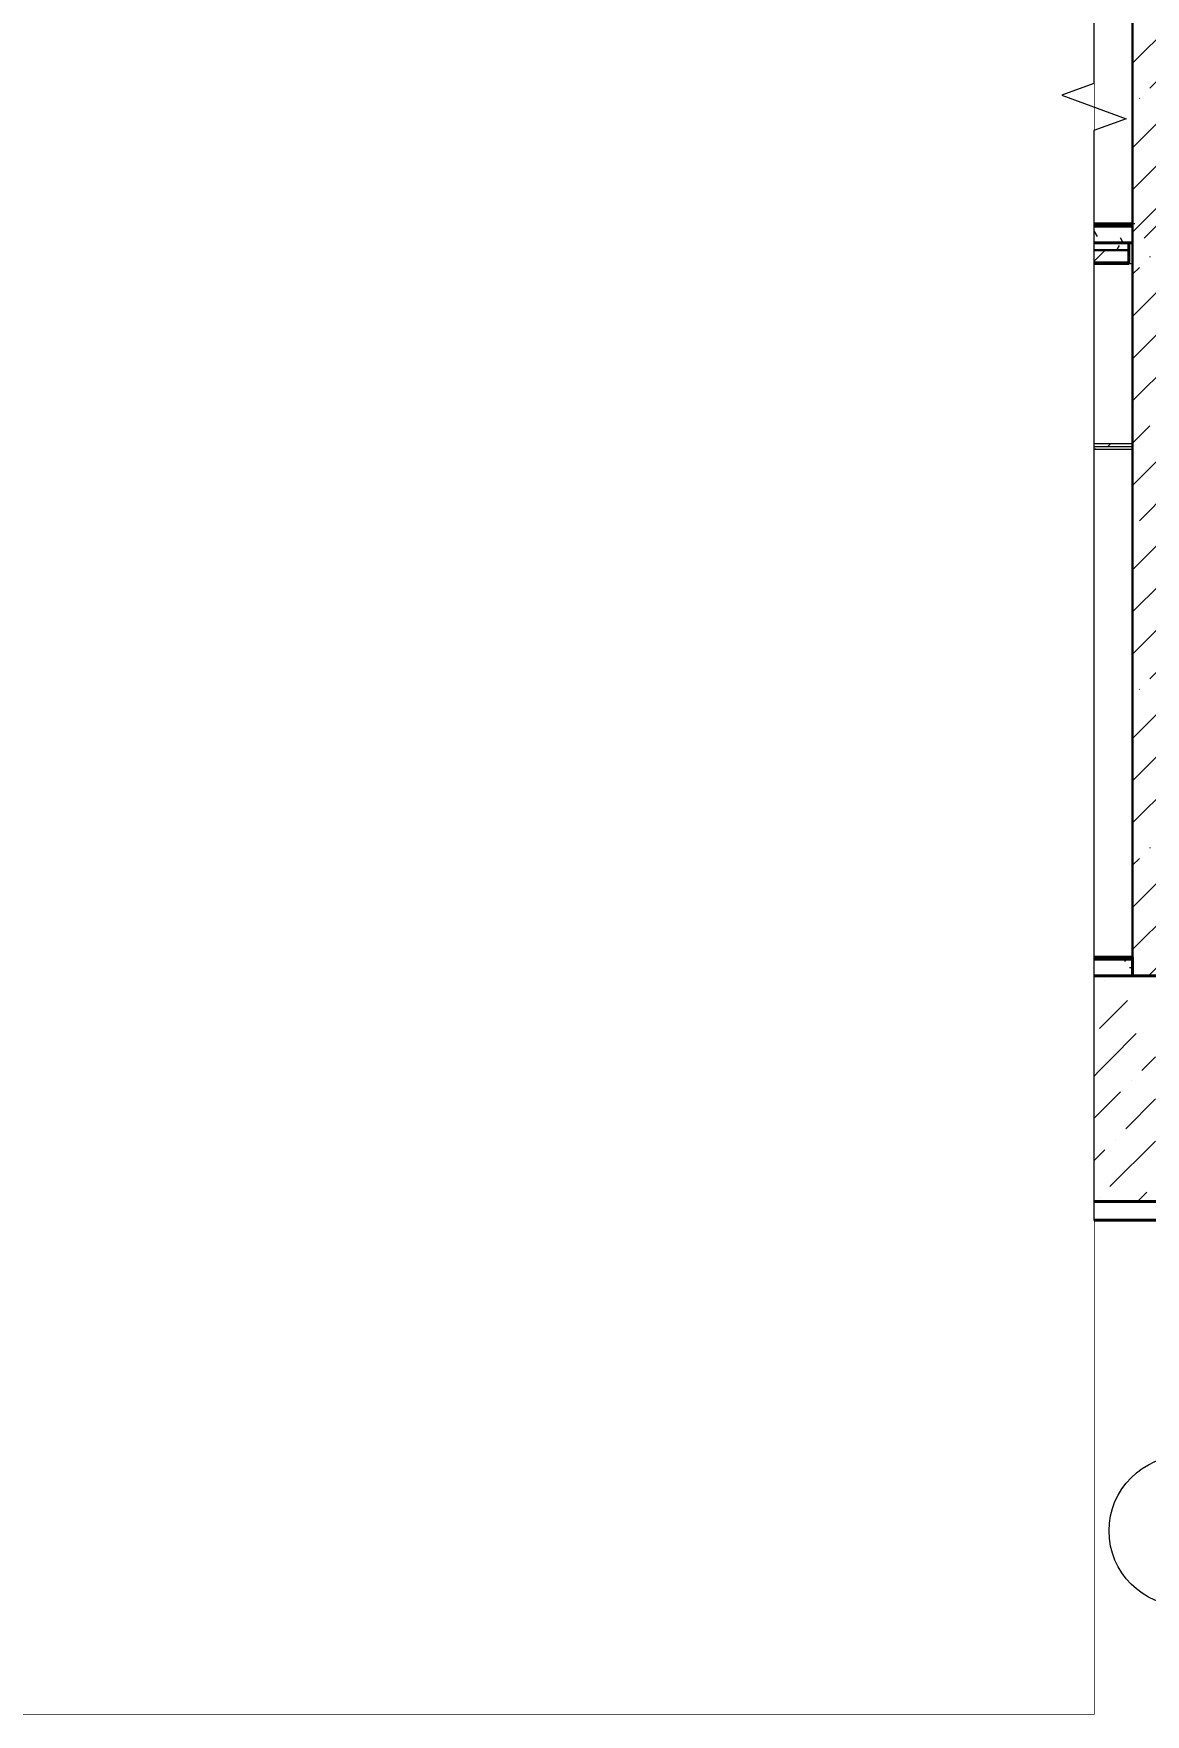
# Model space of a CAD drawing. Header units: millimetres. Extents: x -583753 to 268996, y -33236 to 11427.
# Drawn here: x -5139 to 779, y -33236 to -24295 of the extents above; entities that cross this region are included whole.
import ezdxf

# ---------------------------------------------------------------- set-up
doc = ezdxf.new("R2010")
doc.units = ezdxf.units.MM
doc.set_wipeout_variables(frame=1)
doc.linetypes.add('_ШПТ__20_т__2_5__Линия сетки', pattern=[25, 20, -2.5, 0, -2.5])
doc.linetypes.add('_ШТР__3__1_5__Сверху', pattern=[4.5, 3, -1.5])
doc.layers.get('Defpoints').update_dxf_attribs({"color": 130})
for name, color, linetype, lineweight in [('_Сверху_', 7, '_ШТР__3__1_5__Сверху', 9), ('Высотные отметки', 7, 'Continuous', 9), ('Общие ребра', 7, 'Continuous', 18), ('Оси', 7, 'Continuous', 9), ('Перекрытия', 7, 'Continuous', 18), ('Стены', 7, 'Continuous', 18), ('Стены разрез', 7, 'Continuous', 30), ('Стены штриховка', 7, 'Continuous', 30), ('Типовые аннотации', 7, 'Continuous', 18), ('Тонкие линии', 7, 'Continuous', 20)]:
    doc.layers.add(name, color=color, linetype=linetype, lineweight=lineweight)
doc.layers.add('PDF __PP__F_Plate', color=7, linetype='Continuous')
doc.layers.add('PDF __PP_Axis', color=7, linetype='Continuous')
for name, color, linetype, lineweight, true_color in [('Двери', 7, 'Continuous', 9, 0x804000), ('Каркас несущий', 7, 'Continuous', 18, 0x800040), ('Каркас_Импост', 7, 'Continuous', 9, 0x804000), ('Монтажный зазор', 7, 'Continuous', 9, 0x804000), ('Несущие колонны', 7, 'Continuous', 18, 0x800040), ('Открывание', 7, 'Continuous', 9, 0x373737), ('Панель', 7, 'Continuous', 9, 0x804000), ('Потолки', 7, 'Continuous', 9, 0x808000), ('Скрытые грани', 7, 'Continuous', 18, 0x800040), ('Фундамент несущей конструкции', 7, 'Continuous', 18, 0x400080)]:
    doc.layers.add(name, color=color, linetype=linetype, lineweight=lineweight, true_color=true_color)
doc.styles.add('GOST Common', font='', dxfattribs={"width": 0.9, "height": 350})
doc.styles.add('GOST Common_1', font='', dxfattribs={"width": 0.8, "height": 350})
doc.styles.add('GOST Common_2', font='', dxfattribs={"width": 0.9, "height": 250})
doc.styles.get('GOST Common').set_extended_font_data('GOST Common')
doc.styles.get('GOST Common_1').set_extended_font_data('GOST Common')
doc.styles.get('GOST Common_2').set_extended_font_data('GOST Common')
pattern_1 = [(50, (4757.4, -25707.85), (218.621, -19.1268), [22.86, -251.46]), (355, (4757.4, -25707.85), (-42.292, 229.2684), [18.288, -201.168]), (100.451, (4775.62, -25709.44), (176.331, 210.1396), [19.428, -213.708]), (46.184, (4757.4, -25646.9), (325.295, -50.452), [34.29, -377.19]), (96.636, (4784.5, -25651.1), (284.883, 296.913), [29.142, -320.562]), (351.184, (4757.4, -25646.9), (284.886, 296.911), [27.432, -301.752]), (21, (4787.88, -25662.13), (181.9375, -122.7183), [22.86, -251.46]), (326, (4787.88, -25662.13), (74.162, 221.026), [18.288, -201.168]), (71.451, (4803.05, -25672.36), (256.1003, 98.3053), [19.428, -213.708]), (37.5, (4757.404, -25707.85), (3.7064, 101.4659), [3.353, -195.377, 3.353, -200.863, -201.93]), (37.5, (4757.404, -25707.85), (3.7064, 101.4659), [-402.946, 3.353, -198.577]), (7.5, (4757.4, -25707.85), (80.1836, 120.2165), [3.353, -113.081, 3.353, -190.805, -76.962]), (7.5, (4757.4, -25707.85), (80.1836, 120.2165), [-310.591, 3.353, -73.609]), (327.5, (4689.43, -25707.85), (162.70865, -6.875), [3.353, -72.847, 3.353, -234.391, -315.468]), (327.5, (4689.43, -25707.85), (162.70865, -6.875), [-313.944, 3.353, -312.115]), (317.5, (4658.95, -25707.85), (177.7547, 30.5118), [3.353, -95.707, 3.353, -154.534, -224.028]), (317.5, (4658.95, -25707.85), (177.7547, 30.5118), [-256.946, 3.353, -220.675])]
pattern_2 = [(45, (4757.4, -25707.85), (-141.4214, 141.4214), [])]
pattern_3 = [(0, (4757.4, -25707.85), (406.4, 101.6), [33.528, -271.272, 33.528, -271.272, -1625.6]), (0, (4757.4, -25707.85), (406.4, 101.6), [-609.6, 33.528, -576.072, 33.528, -271.272, -711.2]), (0, (4757.4, -25707.85), (406.4, 101.6), [-1524, 33.528, -169.672, 33.528, -474.472]), (120, (4909.8, -25657.05), (-291.1882, 301.1527), [33.528, -271.272, 33.528, -271.272, -1625.6]), (120, (4909.8, -25657.05), (-291.1882, 301.1527), [-609.6, 33.528, -576.072, 33.528, -271.272, -711.2]), (120, (4909.8, -25657.05), (-291.1882, 301.1527), [-1524, 33.528, -169.672, 33.528, -474.472]), (240, (4960.6, -25453.85), (-115.2118, -402.7527), [33.528, -271.272, 33.528, -271.272, -1625.6]), (240, (4960.6, -25453.85), (-115.2118, -402.7527), [-609.6, 33.528, -576.072, 33.528, -271.272, -711.2]), (240, (4960.6, -25453.85), (-115.2118, -402.7527), [-1524, 33.528, -169.672, 33.528, -474.472])]
pattern_4 = [(216.87, (4924, -25291.35), (1249.4985, 833.0022), [208.25, -1874.25]), (206.565, (5173.9, -25416.3), (-416.4998, -416.5), [465.661, -465.661]), (198.435, (5173.9, -25624.55), (-832.9995, -416.5009), [263.418, -1053.671])]
pattern_5 = [(45, (4757.4, -25707.85), (-106.066, 106.066), [])]
pattern_6 = [(45, (4757.4, -25707.85), (-235.732, 235.732), []), (45, (4914.56, -25707.85), (-235.732, 235.732), [])]
pattern_7 = [(0, (4803.1, -25265.9), (0, 508), [3.353, -504.647]), (0, (4864.1, -25347.17), (0, 508), [3.353, -504.647]), (0, (4838.7, -25469.1), (0, 508), [3.353, -504.647]), (0, (5016.5, -25585.93), (0, 508), [3.353, -504.647]), (0, (5001.24, -25403.05), (0, 508), [3.353, -504.647]), (0, (5138.4, -25281.13), (0, 508), [3.353, -504.647]), (0, (4960.6, -25245.57), (0, 508), [3.353, -504.647]), (0, (5173.96, -25453.85), (0, 508), [3.353, -504.647]), (0, (5148.56, -25616.4), (0, 508), [3.353, -504.647]), (0, (4772.64, -25692.6), (0, 508), [3.353, -504.647]), (0, (4864.1, -25591), (0, 508), [3.353, -504.647]), (0, (4935.2, -25687.53), (0, 508), [3.353, -504.647]), (0, (5245.1, -25362.4), (0, 508), [3.353, -504.647]), (0, (5082.5, -25489.4), (0, 508), [3.353, -504.647]), (0, (5041.9, -25321.77), (0, 508), [3.353, -504.647]), (0, (5128.24, -25367.5), (0, 508), [3.353, -504.647]), (0, (4945.36, -25504.65), (0, 508), [3.353, -504.647]), (0, (5087.6, -25230.33), (0, 508), [3.353, -504.647]), (0, (5245.1, -25530.05), (0, 508), [3.353, -504.647]), (0, (5229.84, -25682.45), (0, 508), [3.353, -504.647]), (75.964, (4848.84, -25418.29), (-507.9934, -1524.002), [20.945, -2073.592]), (329.036, (4935.2, -25311.61), (-1523.9959, 1016.0063), [29.62, -2932.502]), (338.199, (5082.52, -25428.45), (1524.0036, -507.9893), [27.357, -2708.307]), (149.036, (5087.6, -25672.29), (1523.9959, -1016.0063), [29.62, -2932.502]), (53.13, (4930.12, -25606.25), (1016.0027, 1523.9982), [25.4, -2514.6]), (315, (5199.36, -25240.5), (508, 0), [28.737, -689.684]), (101.31, (5163.8, -25555.45), (-508.0024, 2031.9995), [25.903, -2564.4]), (323.13, (4787.88, -25535.13), (1523.9982, -1016.0027), [25.4, -2514.6]), (315, (4848.84, -25215.1), (508, 0), [21.552, -696.868])]
pattern_8 = [(45, (4757.4, -25707.85), (-381.66, 381.66), []), (45, (4892.34, -25707.85), (0, 763.322), []), (45, (4622.47, -25707.85), (0, 763.322), [])]

# ---------------------------------------------------------------- blocks, each defined once
blk = doc.blocks.new('240_КолоннаНесущая_Двутавр_СТО АСЧМ 20-93 - 25К1-1233497-_О__Р__2-2_')
at = {"layer": 'Несущие колонны', "color": 7}
for p, q in [((12005, 7920), (12111, 7920)), ((12111, 7920), (12123, 7920)), ((12111, 6720), (12111, 7920)), ((12123, 6719.9), (12123, 7920)), ((12111, 6605), (12111, 6715)), ((12111, 4685), (12111, 4795)), ((12111, 3650), (12111, 4680)), ((12123, 3650), (12123, 4680.1)), ((12111, -100), (12111, 0)), ((12123, -100), (12123, 0))]:
    blk.add_line(p, q, dxfattribs=at)
blk = doc.blocks.new('101_Дверь_Однопольная_Деревянная_ГОСТ 475-2016 - ДВС_1Рл_2080х760_Г_Пр-1361023-_О__Р__2-2_')
at = {"layer": 'Двери', "color": 7}
for p, q in [((10900, 2100), (10970, 2100)), ((10900, 0), (10900, 2100)), ((10970, 2100), (10970, 0)), ((10970, 0), (10900, 0))]:
    blk.add_line(p, q, dxfattribs=at)
blk = doc.blocks.new('101_Дверь_Двупольная_Стальная_Противопожарная_ГОСТ Р 57327-2016 - ДПСО_02_2080-1260_800__Пр_EIW 30_П-1356970-_О__Р__2-2_')
at = {"layer": 'Каркас_Импост', "color": 7}
for p, q in [((7825, 2080), (6565, 2080)), ((6565, 2080), (6565, 0)), ((7825, 2080), (7825, 0)), ((6595, 2050), (7795, 2050)), ((6595, 0), (6595, 2050)), ((7795, 2050), (7795, 0))]:
    blk.add_line(p, q, dxfattribs=at)
at = {"layer": 'Монтажный зазор', "color": 7}
for p, q in [((7850, 2100), (6540, 2100)), ((6540, 2100), (6540, 0)), ((6565, 0), (6565, 2080)), ((6565, 2080), (7825, 2080)), ((7825, 2080), (7825, 0)), ((7850, 0), (7850, 2100))]:
    blk.add_line(p, q, dxfattribs=at)
at = {"layer": 'Открывание', "color": 7}
for p, q in [((6995, 1025), (6595, 2050)), ((6995, 1025), (7795, 2050)), ((6595, 0), (6995, 1025)), ((7795, 0), (6995, 1025))]:
    blk.add_line(p, q, dxfattribs=at)
at = {"layer": 'Панель', "color": 7}
for p, q in [((6995, 2050), (6595, 2050)), ((6595, 2050), (6595, 0)), ((7795, 2050), (6995, 2050)), ((6995, 2050), (6995, 0)), ((6995, 0), (6995, 2050)), ((7795, 0), (7795, 2050)), ((6695, 200), (6695, 1950)), ((6695, 1950), (6895, 1950)), ((6895, 1950), (6895, 200)), ((7095, 200), (7095, 1950)), ((7095, 1950), (7695, 1950)), ((7695, 1950), (7695, 200)), ((6895, 200), (6695, 200)), ((7695, 200), (7095, 200))]:
    blk.add_line(p, q, dxfattribs=at)
blk = doc.blocks.new('101_Дверь_Двупольная_Деревянная_ГОСТ 475-2016 - ДВ_2Рл_2080х1260_800__О_ПрБ-1372749-_О__Р__2-2_')
at = {"layer": 'Двери', "color": 7}
for p, q in [((8115, 6000), (8185, 6000)), ((8115, 3900), (8115, 6000)), ((8185, 6000), (8185, 3900)), ((8185, 3900), (8115, 3900))]:
    blk.add_line(p, q, dxfattribs=at)
blk = doc.blocks.new('243_КолоннаНесущая_Труба_ГОСТ 30245-2003 - 120x120x5-1251907-_О__Р__2-2_')
at = {"layer": 'Несущие колонны', "color": 7}
for p, q in [((12005, 6600), (12005, 4800)), ((12125, 4800), (12125, 6600))]:
    blk.add_line(p, q, dxfattribs=at)
at = {"layer": 'Скрытые грани', "color": 7}
for p, q in [((12010, 6600), (12010, 4800)), ((12120, 6600), (12120, 4800))]:
    blk.add_line(p, q, dxfattribs=at)
blk = doc.blocks.new('253_Балка_Труба_ГОСТ 30245-2003 - 120x120x5-1258377-_О__Р__2-2_')
at = {"layer": 'Каркас несущий', "color": 7, "lineweight": 40}
for p, q in [((12125, 4800), (12005, 4800)), ((12005, 4800), (12005, 4680)), ((12010, 4795), (12120, 4795)), ((12010, 4685), (12010, 4795)), ((12120, 4795), (12120, 4685)), ((12125, 4680), (12125, 4800)), ((12005, 4680), (12125, 4680)), ((12120, 4685), (12010, 4685))]:
    blk.add_line(p, q, dxfattribs=at)
blk = doc.blocks.new('Ось сетки - Круг_Ø8 мм-6577-_О__Р__2-2_')
at = {"layer": 'Оси', "lineweight": 20}
for start, end in [(360, 180), (180, 360)]:
    blk.add_arc((0, -2256.1), 400, start, end, dxfattribs=at)
blk = doc.blocks.new('Высотные отметки - Стрелка вверх_ур_ч_п_-5097-_О__Р__2-2_')
at = {"layer": 'Типовые аннотации'}
for p, q in [((9014.3, 400), (10214.3, 400)), ((9014.3, 0), (9014.3, 400)), ((8614.3, 0), (9414.3, 0))]:
    blk.add_line(p, q, dxfattribs=at)
at = {"layer": 'Типовые аннотации', "lineweight": 20}
for q in [(8872.9, 141.4), (9155.8, 141.4)]:
    blk.add_line((9014.3, 0), q, dxfattribs=at)
blk = doc.blocks.new('Высотные отметки - Стрелка вниз-5092-_О__Р__2-2_')
at = {"layer": 'Типовые аннотации'}
for p, q in [((9547.4, 6900), (10347.4, 6900)), ((9947.4, 6900), (9947.4, 6400)), ((9947.4, 6400), (11147.4, 6400))]:
    blk.add_line(p, q, dxfattribs=at)
at = {"layer": 'Типовые аннотации', "lineweight": 20}
for q in [(9806, 6758.6), (10088.8, 6758.6)]:
    blk.add_line((9947.4, 6900), q, dxfattribs=at)
blk = doc.blocks.new('длорп')
at = {"layer": 'PDF __PP__F_Plate', "lineweight": 40}
for points in [[(103938.7, -11723.1), (116642.4, -11723.1), (116642.4, -11323), (116441.3, -11323), (116441.3, -11723.1)], [(103769.4, -12923.4), (105139, -12923.4), (106040.8, -12023.7), (108540.9, -12023.7), (109440.6, -12923.4), (111140.5, -12923.4), (112040.2, -12023.7), (114542.4, -12023.7), (115442.1, -12923.4), (116811.8, -12923.4)], [(103769.4, -13022.9), (105181.4, -13022.9), (106081.1, -12123.2), (108498.6, -12123.2), (109398.3, -13022.9), (111182.9, -13022.9), (112082.6, -12123.2), (114500.1, -12123.2), (115399.8, -13022.9), (116811.8, -13022.9)]]:
    blk.add_lwpolyline(points, dxfattribs=at)
at = {"layer": 'PDF __PP__F_Plate', "lineweight": 15}
for points in [[(104628.9, -11824.7), (104677.5, -11778.1)], [(104705.1, -11972.9), (104957, -11723.1)], [(105014.1, -11890.3), (105181.4, -11723.1)], [(105323.2, -11805.6), (105405.8, -11723.1)], [(105547.6, -12030), (105829.1, -11748.5)], [(105575.1, -11778.1), (105575.1, -11778.1)], [(105856.7, -11945.4), (106078.9, -11723.1)], [(106165.7, -11860.7), (106303.3, -11723.1)], [(106474.8, -11778.1), (106527.7, -11723.1)], [(106699.2, -12002.5), (106976.5, -11723.1)], [(106726.7, -11748.5), (106726.7, -11748.5)], [(107006.2, -11917.8), (107200.9, -11723.1)], [(107315.2, -11833.2), (107425.3, -11723.1)], [(107575.6, -12023.7), (107821.2, -11778.1)], [(107624.3, -11748.5), (107651.8, -11723.1)], [(107848.7, -11972.9), (108100.6, -11723.1)], [(108157.8, -11890.3), (108325, -11723.1)], [(108466.8, -11805.6), (108549.4, -11723.1)], [(108691.2, -12030), (108972.8, -11748.5)], [(108718.8, -11778.1), (108718.8, -11778.1)], [(109000.3, -11945.4), (109222.6, -11723.1)], [(109309.4, -11860.7), (109447, -11723.1)], [(109618.4, -11778.1), (109671.4, -11723.1)], [(109870.4, -11748.5), (109870.4, -11748.5)], [(105238.5, -12114.7), (105520.1, -11833.2)], [(105266, -11860.7), (105266, -11860.7)], [(106227.1, -12023.7), (106362.6, -11890.3)], [(106417.7, -11833.2), (106417.7, -11833.2)], [(106451.5, -12023.7), (106669.6, -11805.6)], [(107260.2, -11890.3), (107260.2, -11890.3)], [(107351.2, -12023.7), (107512.1, -11860.7)], [(107569.3, -11805.6), (107569.3, -11805.6)], [(108409.7, -11860.7), (108409.7, -11860.7)], [(108473.2, -12023.7), (108663.7, -11833.2)], [(109224.7, -12169.8), (109506.3, -11890.3)], [(109533.8, -12085.1), (109813.2, -11805.6)], [(109561.3, -11833.2), (109561.3, -11833.2)], [(109842.8, -12002.5), (109991, -11854.3)], [(104307.1, -11924.2), (104290.1, -11941.1), (104103.9, -12125.3)], [(104396, -12057.6), (104474.3, -11979.2)], [(104504, -11949.6), (104531.5, -11924.2)], [(104929.5, -12199.4), (105211, -11917.8)], [(104959.1, -11945.4), (104959.1, -11945.4)], [(106002.7, -12023.7), (106053.5, -11972.9)], [(106108.6, -11917.8), (106108.6, -11917.8)], [(106951.1, -11972.9), (106951.1, -11972.9)], [(107126.8, -12023.7), (107203, -11945.4)], [(108102.7, -11945.4), (108102.7, -11945.4)], [(108248.8, -12023.7), (108354.6, -11917.8)], [(108915.6, -12254.4), (109197.2, -11972.9)], [(109252.2, -11917.8), (109252.2, -11917.8)], [(104620.4, -12282), (104901.9, -12002.5)], [(104650, -12030), (104650, -12030)], [(105462.9, -12339.1), (105744.5, -12057.6)], [(105799.5, -12002.5), (105799.5, -12002.5)], [(108024.4, -12023.7), (108045.6, -12002.5)], [(108752.6, -12193), (108888.1, -12057.6)], [(108943.1, -12002.5), (108943.1, -12002.5)], [(109758.2, -12311.6), (110037.6, -12030)], [(109785.7, -12057.6), (109785.7, -12057.6)], [(104340.9, -12114.7), (104340.9, -12114.7)], [(104504, -12174), (104592.9, -12085.1)], [(105153.8, -12423.8), (105435.4, -12142.2)], [(105490.4, -12085.1), (105490.4, -12085.1)], [(109449.1, -12394.2), (109730.6, -12114.7)], [(109476.6, -12142.2), (109476.6, -12142.2)], [(110067.2, -12226.9), (110141.3, -12152.8)], [(104103.9, -12349.7), (104283.8, -12169.8)], [(104313.4, -12366.6), (104474.3, -12205.7)], [(104846.9, -12506.4), (105126.3, -12226.9)], [(105183.5, -12169.8), (105183.5, -12169.8)], [(109140, -12478.8), (109421.6, -12199.4)], [(104537.8, -12591), (104817.3, -12311.6)], [(104874.4, -12254.4), (104874.4, -12254.4)], [(110010.1, -12282), (110010.1, -12282)], [(104256.3, -12423.8), (104256.3, -12423.8)], [(104504, -12398.4), (104508.2, -12394.2)], [(104565.3, -12339.1), (104565.3, -12339.1)], [(105407.9, -12394.2), (105407.9, -12394.2)], [(109364.4, -12703.2), (109646, -12423.8)], [(109673.5, -12618.5), (109955, -12339.1)], [(109701, -12366.6), (109701, -12366.6)], [(109982.6, -12536), (110141.3, -12377.2)], [(104103.9, -12574.1), (104201.2, -12478.8)], [(104228.8, -12675.7), (104290.1, -12614.3), (104474.3, -12430.1)], [(105071.3, -12730.7), (105350.7, -12451.3)], [(105098.8, -12478.8), (105098.8, -12478.8)], [(104762.2, -12815.4), (105041.7, -12536)], [(104789.7, -12563.5), (104789.7, -12563.5)], [(109897.9, -12842.9), (110141.3, -12601.6)], [(109925.4, -12591), (109925.4, -12591)], [(104559, -12794.3), (104732.6, -12618.5)], [(109595.2, -12923.4), (109870.4, -12648.2)], [(109618.4, -12675.7), (109618.4, -12675.7)], [(104171.6, -12730.7), (104171.6, -12730.7)], [(104205.5, -12923.4), (104290.1, -12838.7), (104425.6, -12703.2)], [(109425.8, -12866.2), (109561.3, -12730.7)], [(104453.1, -12900.1), (104529.4, -12823.9)], [(104705.1, -12872.6), (104705.1, -12872.6)], [(104878.6, -12923.4), (104959.1, -12842.9)], [(105014.1, -12787.9), (105014.1, -12787.9)], [(110043.9, -12923.4), (110094.8, -12872.6)], [(109842.8, -12900.1), (109842.8, -12900.1)], [(109447, -13399.7), (109447, -13399.7)], [(109463.9, -13433.6), (109463.9, -13433.6)]]:
    blk.add_lwpolyline(points, dxfattribs=at)
at = {"layer": 'PDF __PP_Axis', "lineweight": 9}
blk.add_lwpolyline([(104290.1, -12995.4), (104290.1, -11414)], dxfattribs=at)

msp = doc.modelspace()

# ---------------------------------------------------------------- hatches: boundary and pattern name
at = {"layer": 'Перекрытия', "lineweight": 9}
h = msp.add_hatch(dxfattribs=at)
h.set_pattern_fill('FP_27', color=256, style=0, pattern_type=2)
h.set_pattern_definition([(45, (4757.4, -28807.85), (-224.506, 224.506), []), (45, (4981.9, -28807.85), (-224.506, 224.506), [396.875, -79.375, 3.353, -76.022])])
h.paths.add_polyline_path([(6963.321, -25407.851), (710, -25407.851), (710, -25257.851), (7110, -25257.851), (7110, -25407.851)], flags=0)
h = msp.add_hatch(dxfattribs=at)
h.set_pattern_fill('FP_31', color=256, style=0, pattern_type=2)
h.set_pattern_definition(pattern_4)
h.paths.add_polyline_path([(-4552.3358, -25312.851), (-4945, -25312.851), (-4945, -25307.851), (-1280, -25307.851), (-1280, -25312.851), (-1673.4216, -25312.851)], flags=0)
h = msp.add_hatch(dxfattribs=at)
h.set_pattern_fill('FP_30', color=256, style=0, pattern_type=2)
h.set_pattern_definition(pattern_3)
h.paths.add_polyline_path([(-4552.3358, -25317.851), (-4945, -25317.851), (-4945, -25312.851), (-1280, -25312.851), (-1280, -25317.851), (-1673.4216, -25317.851)], flags=0)
h = msp.add_hatch(dxfattribs=at)
h.set_pattern_fill('FP_30', color=256, style=0, pattern_type=2)
h.set_pattern_definition(pattern_3)
h.paths.add_polyline_path([(-1280, -25407.851), (-4945, -25407.851), (-4945, -25317.851), (-1280, -25317.851)], flags=0)
h = msp.add_hatch(dxfattribs=at)
h.set_pattern_fill('FP_35', color=256, style=0, pattern_type=2)
h.set_pattern_definition(pattern_6)
h.paths.add_polyline_path([(710, -25317.851), (-1130, -25317.851), (-1130, -25307.851), (710, -25307.851)], flags=0)
h = msp.add_hatch(dxfattribs=at)
h.set_pattern_fill('FP_30', color=256, style=0, pattern_type=2)
h.set_pattern_definition(pattern_3)
h.paths.add_polyline_path([(-233.9645, -25407.851), (-1130, -25407.851), (-1130, -25322.851), (710, -25322.851), (710, -25407.851)], flags=0)
h = msp.add_hatch(dxfattribs=at)
h.set_pattern_fill('FP_30', color=256, style=0, pattern_type=2)
h.set_pattern_definition(pattern_3)
h.paths.add_polyline_path([(-4552.3358, -25442.851), (-5120, -25442.851), (-5120, -25407.851), (690, -25407.851), (690, -25442.851), (-1673.4216, -25442.851)], flags=0)
h = msp.add_hatch(dxfattribs=at)
h.set_pattern_fill('FP_32', color=256, style=0, pattern_type=2)
h.set_pattern_definition(pattern_5)
h.paths.add_polyline_path([(-1673.4216, -25517.851), (-5120, -25517.851), (-5120, -25442.851), (690, -25442.851), (690, -25517.851)], flags=0)
h = msp.add_hatch(dxfattribs=at)
h.set_pattern_fill('FP_35', color=256, style=0, pattern_type=2)
h.set_pattern_definition(pattern_6)
h.paths.add_polyline_path([(-4065, -29215.851), (-5065, -29215.851), (-5065, -29207.851), (-4065, -29207.851)], flags=0)
h = msp.add_hatch(dxfattribs=at)
h.set_pattern_fill('FP_32', color=256, style=0, pattern_type=2)
h.set_pattern_definition(pattern_5)
h.paths.add_polyline_path([(-4065, -29222.851), (-5065, -29222.851), (-5065, -29220.851), (-4065, -29220.851)], flags=0)
h = msp.add_hatch(dxfattribs=at)
h.set_pattern_fill('FP_30', color=256, style=0, pattern_type=2)
h.set_pattern_definition(pattern_3)
h.paths.add_polyline_path([(-4552.3358, -29307.851), (-5065, -29307.851), (-5065, -29222.851), (-4065, -29222.851), (-4065, -29307.851)], flags=0)
h = msp.add_hatch(dxfattribs=at)
h.set_pattern_fill('FP_31', color=256, style=0, pattern_type=2)
h.set_pattern_definition(pattern_4)
h.paths.add_polyline_path([(-1673.4216, -29212.851), (-3915, -29212.851), (-3915, -29207.851), (-1280, -29207.851), (-1280, -29212.851)], flags=0)
h = msp.add_hatch(dxfattribs=at)
h.set_pattern_fill('FP_30', color=256, style=0, pattern_type=2)
h.set_pattern_definition(pattern_3)
h.paths.add_polyline_path([(-1673.4216, -29217.851), (-3915, -29217.851), (-3915, -29212.851), (-1280, -29212.851), (-1280, -29217.851)], flags=0)
h = msp.add_hatch(dxfattribs=at)
h.set_pattern_fill('FP_30', color=256, style=0, pattern_type=2)
h.set_pattern_definition(pattern_3)
h.paths.add_polyline_path([(-1280, -29307.851), (-3915, -29307.851), (-3915, -29217.851), (-1280, -29217.851)], flags=0)
h = msp.add_hatch(dxfattribs=at)
h.set_pattern_fill('FP_35', color=256, style=0, pattern_type=2)
h.set_pattern_definition(pattern_6)
h.paths.add_polyline_path([(710, -29217.851), (-1130, -29217.851), (-1130, -29207.851), (710, -29207.851)], flags=0)
h = msp.add_hatch(dxfattribs=at)
h.set_pattern_fill('FP_30', color=256, style=0, pattern_type=2)
h.set_pattern_definition(pattern_3)
h.paths.add_polyline_path([(-233.9645, -29307.851), (-1130, -29307.851), (-1130, -29222.851), (710, -29222.851), (710, -29307.851)], flags=0)
at = {"layer": 'Потолки'}
h = msp.add_hatch(dxfattribs=at)
h.set_pattern_fill('FP_40', style=0, pattern_type=2)
h.set_pattern_definition(pattern_8)
h.paths.add_polyline_path([(-4552.3358, -26492.851), (-5065, -26492.851), (-5065, -26452.851), (-4065, -26452.851), (-4065, -26492.851)], flags=0)
h = msp.add_hatch(dxfattribs=at)
h.set_pattern_fill('FP_40', style=0, pattern_type=2)
h.set_pattern_definition(pattern_8)
h.paths.add_polyline_path([(-4552.3358, -26507.851), (-5065, -26507.851), (-5065, -26492.851), (-4065, -26492.851), (-4065, -26507.851)], flags=0)
h = msp.add_hatch(dxfattribs=at)
h.set_pattern_fill('FP_32', style=0, pattern_type=2)
h.set_pattern_definition(pattern_5)
h.paths.add_polyline_path([(-1673.4216, -26491.851), (-3915, -26491.851), (-3915, -26475.851), (-1280, -26475.851), (-1280, -26491.851)], flags=0)
h = msp.add_hatch(dxfattribs=at)
h.set_pattern_fill('FP_39', style=0, pattern_type=2)
h.set_pattern_definition(pattern_7)
h.paths.add_polyline_path([(-1673.4216, -26507.851), (-3915, -26507.851), (-3915, -26491.851), (-1280, -26491.851), (-1280, -26507.851)], flags=0)
h = msp.add_hatch(dxfattribs=at)
h.set_pattern_fill('FP_32', style=0, pattern_type=2)
h.set_pattern_definition(pattern_5)
h.paths.add_polyline_path([(-1130, -26491.851), (-1130, -26475.851), (710, -26475.851), (710, -26491.851)], flags=0)
h = msp.add_hatch(dxfattribs=at)
h.set_pattern_fill('FP_39', style=0, pattern_type=2)
h.set_pattern_definition(pattern_7)
h.paths.add_polyline_path([(710, -26507.851), (-1130, -26507.851), (-1130, -26491.851), (710, -26491.851)], flags=0)
at = {"layer": 'Стены штриховка', "lineweight": 9}
h = msp.add_hatch(dxfattribs=at)
h.set_pattern_fill('FP_27', color=256, style=0, pattern_type=2)
h.set_pattern_definition([(45, (-1442.6, -25707.85), (-224.506, 224.506), []), (45, (-1218.1, -25707.85), (-224.506, 224.506), [396.875, -79.375, 3.353, -76.022])])
h.paths.add_polyline_path([(710, -29307.851), (710, -27077.851), (910, -27077.851), (910, -29307.851), (763.321, -29307.851)])
h.paths.add_polyline_path([(910, -27077.851), (710, -27077.851), (710, -21037.851), (910, -21037.851)])
h = msp.add_hatch(dxfattribs=at)
h.set_pattern_fill('FP_32', color=256, style=0, pattern_type=2)
h.set_pattern_definition(pattern_5)
h.paths.add_polyline_path([(-4970, -25307.851), (-4970, -24407.851), (-4957.5, -24407.851), (-4957.5, -25307.851)], flags=0)
h.paths.add_polyline_path([(-4970, -22607.851), (-4970, -21285.851), (-4957.5, -21285.851), (-4957.5, -22607.851)], flags=0)
h = msp.add_hatch(dxfattribs=at)
h.set_pattern_fill('FP_32', color=256, style=0, pattern_type=2)
h.set_pattern_definition(pattern_5)
h.paths.add_polyline_path([(-4945, -25307.851), (-4957.5, -25307.851), (-4957.5, -24407.851), (-4945, -24407.851), (-4945, -24692.7584)], flags=0)
h.paths.add_polyline_path([(-4945, -22607.851), (-4957.5, -22607.851), (-4957.5, -21285.851), (-4945, -21285.851), (-4945, -22265.9124)], flags=0)
h = msp.add_hatch(dxfattribs=at)
h.set_pattern_fill('FP_32', color=256, style=0, pattern_type=2)
h.set_pattern_definition(pattern_5)
h.paths.add_polyline_path([(-5077.5, -29207.851), (-5090, -29207.851), (-5090, -25557.851), (-5077.5, -25557.851), (-5077.5, -28737.5019)], flags=0)
h = msp.add_hatch(dxfattribs=at)
h.set_pattern_fill('FP_32', color=256, style=0, pattern_type=2)
h.set_pattern_definition(pattern_5)
h.paths.add_polyline_path([(-5065, -29207.851), (-5077.5, -29207.851), (-5077.5, -25557.851), (-5065, -25557.851), (-5065, -28737.5019)], flags=0)
h = msp.add_hatch(dxfattribs=at)
h.set_pattern_fill('FP_28', color=256, style=0, pattern_type=2)
h.set_pattern_definition(pattern_1)
h.paths.add_polyline_path([(-3915, -29307.851), (-4065, -29307.851), (-4065, -29207.851), (-3915, -29207.851)], flags=0)
h.paths.add_polyline_path([(-3915, -27107.851), (-4065, -27107.851), (-4065, -25517.851), (-3915, -25517.851)], flags=0)
h = msp.add_hatch(dxfattribs=at)
h.set_pattern_fill('FP_29', color=256, style=0, pattern_type=2)
h.set_pattern_definition(pattern_2)
h.paths.add_polyline_path([(-3915, -29307.851), (-4065, -29307.851), (-4065, -29207.851), (-3915, -29207.851)], flags=0)
h.paths.add_polyline_path([(-3915, -27107.851), (-4065, -27107.851), (-4065, -25517.851), (-3915, -25517.851)], flags=0)
h = msp.add_hatch(dxfattribs=at)
h.set_pattern_fill('FP_28', color=256, style=0, pattern_type=2)
h.set_pattern_definition(pattern_1)
h.paths.add_polyline_path([(-1130, -29307.851), (-1280, -29307.851), (-1280, -25517.851), (-1130, -25517.851), (-1130, -28737.5019)], flags=0)
h = msp.add_hatch(dxfattribs=at)
h.set_pattern_fill('FP_29', color=256, style=0, pattern_type=2)
h.set_pattern_definition(pattern_2)
h.paths.add_polyline_path([(-1130, -29307.851), (-1280, -29307.851), (-1280, -25517.851), (-1130, -25517.851), (-1130, -28737.5019)], flags=0)
at = {"layer": 'Типовые аннотации'}
for points in [[(-913.8324, -25100.0713), (-1063.8324, -25100.0713), (-1063.8324, -25600.0713), (-913.8324, -25600.0713)], [(-5665.6356, -28742.9427), (-4965.6356, -28742.9427), (-4965.6356, -28592.9427), (-5665.6356, -28592.9427)]]:
    msp.add_hatch(color=256, dxfattribs=at).paths.add_polyline_path(points, flags=0)

# ---------------------------------------------------------------- linework, layer by layer
at = {"layer": '_Сверху_'}
msp.add_line((690, -25510.351), (-5120, -25510.351), dxfattribs=at)
at = {"layer": 'Defpoints', "lineweight": 5}
msp.add_lwpolyline([(-18949, -16887), (505, -16887), (505, -33236), (-18949, -33236)], close=True, dxfattribs=at)
at = {"layer": 'Высотные отметки'}
for p, q in [((-493.8861, -25307.851), (622.0229, -25307.851)), ((622.0229, -25307.851), (322.25, -25307.851)), ((-1822.0622, -26507.851), (-2053.3528, -26507.851)), ((-1763.5107, -26507.851), (-1822.0622, -26507.851)), ((342.4307, -27107.851), (294.525, -27107.851)), ((-3159.6094, -29207.851), (-1740.2626, -29207.851)), ((-1740.2626, -29207.851), (-2029.3293, -29207.851))]:
    msp.add_line(p, q, dxfattribs=at)
at = {"layer": 'Каркас несущий', "color": 7}
for p, q in [((-3915, -25537.851), (-1293.1959, -25537.851)), ((-3915, -25546.851), (-1293.1959, -25546.851)), ((-1293.1959, -25828.851), (-3915, -25828.851)), ((-3915, -25837.851), (-1293.1959, -25837.851))]:
    msp.add_line(p, q, dxfattribs=at)
at = {"layer": 'Каркас несущий', "color": 7, "lineweight": 40}
for p, q in [((-1293.1959, -25546.851), (-1293.1959, -25537.851)), ((-1293.1959, -25537.851), (-971.2823, -25537.851)), ((-1139.2139, -25546.851), (-1293.1959, -25546.851)), ((-1139.2139, -25828.851), (-1139.2139, -25546.851)), ((-971.2823, -25546.851), (-1125.2643, -25546.851)), ((-1125.2643, -25546.851), (-1125.2643, -25828.851)), ((-971.2823, -25537.851), (-971.2823, -25546.851)), ((-1293.1959, -25828.851), (-1139.2139, -25828.851)), ((-1293.1959, -25837.851), (-1293.1959, -25828.851)), ((-971.2823, -25837.851), (-1293.1959, -25837.851)), ((-1125.2643, -25828.851), (-971.2823, -25828.851)), ((-971.2823, -25828.851), (-971.2823, -25837.851))]:
    msp.add_line(p, q, dxfattribs=at)
at = {"layer": 'Общие ребра'}
for p, q in [((-4945, -25312.851), (-1280, -25312.851)), ((-4945, -25317.851), (-1280, -25317.851)), ((-1130, -25317.851), (710, -25317.851)), ((-1130, -25322.851), (710, -25322.851)), ((-5120, -25442.851), (690, -25442.851)), ((-5065, -26492.851), (-4065, -26492.851)), ((-3915, -26491.851), (-1280, -26491.851)), ((-1130, -26491.851), (710, -26491.851)), ((-5065, -29215.851), (-4065, -29215.851)), ((-5065, -29220.851), (-4065, -29220.851)), ((-5065, -29222.851), (-4065, -29222.851)), ((-3915, -29212.851), (-1280, -29212.851)), ((-3915, -29217.851), (-1280, -29217.851)), ((-1130, -29217.851), (710, -29217.851)), ((-1130, -29222.851), (710, -29222.851))]:
    msp.add_line(p, q, dxfattribs=at)
at = {"layer": 'Оси', "linetype": '_ШПТ__20_т__2_5__Линия сетки'}
msp.add_line((-5015, -31860), (-5015, -20150.9112), dxfattribs=at)
at = {"layer": 'Перекрытия', "lineweight": 40}
for p, q in [((-4945, -25407.851), (-4945, -25307.851)), ((-4945, -25307.851), (-1280, -25307.851)), ((-1280, -25307.851), (-1280, -25407.851)), ((-1130, -25407.851), (-1130, -25307.851)), ((-1130, -25307.851), (710, -25307.851)), ((-5120, -25517.851), (-5120, -25407.851)), ((710, -25407.851), (-5120, -25407.851)), ((690, -25407.851), (690, -25517.851)), ((690, -25517.851), (-5120, -25517.851)), ((-5065, -29307.851), (-5065, -29207.851)), ((-5065, -29207.851), (-4065, -29207.851)), ((-4065, -29207.851), (-4065, -29307.851)), ((-3915, -29307.851), (-3915, -29207.851)), ((-3915, -29207.851), (-1280, -29207.851)), ((-1280, -29207.851), (-1280, -29307.851)), ((-1130, -29307.851), (-1130, -29207.851)), ((-1130, -29207.851), (710, -29207.851)), ((710, -29207.851), (710, -29307.851)), ((-4065, -29307.851), (-5065, -29307.851)), ((-1280, -29307.851), (-3915, -29307.851)), ((710, -29307.851), (-1130, -29307.851))]:
    msp.add_line(p, q, dxfattribs=at)
at = {"layer": 'Потолки', "color": 7, "lineweight": 18}
for p, q in [((-5065, -26452.851), (-4065, -26452.851)), ((-4065, -26507.851), (-5065, -26507.851)), ((-3915, -26475.851), (-1280, -26475.851)), ((-1280, -26507.851), (-3915, -26507.851)), ((-1130, -26475.851), (710, -26475.851)), ((710, -26507.851), (-1130, -26507.851)), ((710, -26475.851), (710, -26507.851))]:
    msp.add_line(p, q, dxfattribs=at)
at = {"layer": 'Стены'}
for p, q in [((-4817, -22307.851), (-4817, -25307.851)), ((-5020, -22607.851), (-5020, -24407.851)), ((-4945, -24407.851), (-4945, -22607.851)), ((-1280, -23207.851), (-1280, -25307.851)), ((-5118, -25557.851), (-5118, -25517.851)), ((690, -25517.851), (710, -25517.851)), ((-4065, -27107.851), (-4065, -29207.851)), ((445, -27107.851), (-865, -27107.851)), ((-865, -27107.851), (-865, -29207.851)), ((445, -29207.851), (445, -27107.851)), ((-5118, -29307.851), (-5118, -29207.851))]:
    msp.add_line(p, q, dxfattribs=at)
at = {"layer": 'Стены разрез'}
for p, q in [((710, -29207.851), (710, -21037.851)), ((-5020, -25307.851), (-5020, -24407.851)), ((-5020, -24407.851), (-4945, -24407.851)), ((-4945, -24407.851), (-4945, -25307.851)), ((-4945, -25307.851), (-5020, -25307.851)), ((-5140, -25557.851), (-5065, -25557.851)), ((-5065, -25557.851), (-5065, -29207.851)), ((-4065, -27107.851), (-4065, -25517.851)), ((-3915, -25517.851), (-3915, -27107.851)), ((-1280, -29207.851), (-1280, -25517.851)), ((-1130, -25517.851), (-1130, -29207.851)), ((-3985, -27107.851), (-4065, -27107.851)), ((-5065, -29207.851), (-5140, -29207.851)), ((-4065, -29207.851), (-3985, -29207.851))]:
    msp.add_line(p, q, dxfattribs=at)
at = {"layer": 'Стены штриховка', "lineweight": 9}
for p, q in [((-4970, -25307.851), (-4970, -24407.851)), ((-4957.5, -25307.851), (-4957.5, -24407.851)), ((-5090, -29207.851), (-5090, -25557.851)), ((-5077.5, -29207.851), (-5077.5, -25557.851))]:
    msp.add_line(p, q, dxfattribs=at)
at = {"layer": 'Типовые аннотации', "lineweight": 20}
for p, q in [((-1063.8324, -25100.0713), (-9063.8324, -25100.0713)), ((-1063.8324, -25600.0713), (-1063.8324, -25100.0713)), ((-1063.8324, -25600.0713), (-1063.8324, -25100.0713)), ((-1063.8324, -25100.0713), (-913.8324, -25100.0713)), ((-913.8324, -25100.0713), (-913.8324, -25600.0713)), ((-913.8324, -25600.0713), (-1063.8324, -25600.0713)), ((-4965.6356, -28592.9427), (-8965.6356, -28592.9427)), ((-5665.6356, -28592.9427), (-4965.6356, -28592.9427)), ((-4965.6356, -28592.9427), (-4965.6356, -28742.9427)), ((-4965.6356, -28742.9427), (-5665.6356, -28742.9427))]:
    msp.add_line(p, q, dxfattribs=at)
at = {"layer": 'Тонкие линии'}
msp.add_line((690, -25450.351), (-5120, -25450.351), dxfattribs=at)
at = {"layer": 'Фундамент несущей конструкции', "color": 7, "lineweight": 30}
msp.add_line((-5435, -29307.851), (7405, -29307.851), dxfattribs=at)

# ---------------------------------------------------------------- block references
msp.add_blockref('длорп', (-109308.1169, -17584.763))
at = {"layer": 'Высотные отметки', "lineweight": 20, "xscale": -1}
for name, p in [('Высотные отметки - Стрелка вверх_ур_ч_п_-5097-_О__Р__2-2_', (9336.5793, -25307.851)), ('Высотные отметки - Стрелка вниз-5092-_О__Р__2-2_', (7894.0745, -33407.851)), ('Высотные отметки - Стрелка вверх_ур_ч_п_-5097-_О__Р__2-2_', (6985, -29207.851))]:
    msp.add_blockref(name, p, dxfattribs=at)
at = {"layer": 'Двери', "color": 7, "xscale": -1}
for name in ['101_Дверь_Двупольная_Деревянная_ГОСТ 475-2016 - ДВ_2Рл_2080х1260_800__О_ПрБ-1372749-_О__Р__2-2_', '101_Дверь_Однопольная_Деревянная_ГОСТ 475-2016 - ДВС_1Рл_2080х760_Г_Пр-1361023-_О__Р__2-2_', '101_Дверь_Двупольная_Стальная_Противопожарная_ГОСТ Р 57327-2016 - ДПСО_02_2080-1260_800__Пр_EIW 30_П-1356970-_О__Р__2-2_']:
    msp.add_blockref(name, (6985, -29207.851), dxfattribs=at)
at = {"layer": 'Каркас несущий', "color": 7, "xscale": -1}
msp.add_blockref('253_Балка_Труба_ГОСТ 30245-2003 - 120x120x5-1258377-_О__Р__2-2_', (6985, -29207.851), dxfattribs=at)
at = {"layer": 'Несущие колонны', "color": 7, "xscale": -1}
for name in ['240_КолоннаНесущая_Двутавр_СТО АСЧМ 20-93 - 25К1-1233497-_О__Р__2-2_', '243_КолоннаНесущая_Труба_ГОСТ 30245-2003 - 120x120x5-1251907-_О__Р__2-2_']:
    msp.add_blockref(name, (6985, -29207.851), dxfattribs=at)
at = {"layer": 'Оси', "lineweight": 20, "xscale": -1}
for p in [(-5015, -30003.851), (985, -30003.851)]:
    msp.add_blockref('Ось сетки - Круг_Ø8 мм-6577-_О__Р__2-2_', p, dxfattribs=at)

# ---------------------------------------------------------------- texts
at = {"layer": 'Высотные отметки', "char_height": 250, "attachment_point": 3, "line_spacing_factor": 1.022761, "style": 'GOST Common_1'}
for s, insert, width in [('+3,900', (250.9261, -24581.1439), 1028.822569), ('+2,700', (-2224.6768, -26677.2943), 1028.822569), ('0,000', (-2178.5943, -28481.1439), 841.76392)]:
    msp.add_mtext(s, dxfattribs=dict(at, insert=insert, width=width))
at = {"layer": 'Высотные отметки', "char_height": 250, "attachment_point": 3, "style": 'GOST Common_2'}
for s, insert, width in [('\\fGOST Common|b0|i0|c204|p34|;\\W.8;п', (-446.7173, -24942.9302), 173.1645), ('\\fGOST Common|b0|i0|c204|p34|;\\W.8;ч', (-245.6339, -24942.9302), 173.1645), ('ур', (98.3244, -24942.9302), 346.329), ('\\fGOST Common|b0|i0|c204|p34|;\\W.8;.', (-589.5923, -24942.9302), 70.5485), ('\\fGOST Common|b0|i0|c204|p34|;\\W.8;.', (-388.5089, -24942.9302), 70.5485), ('\\fGOST Common|b0|i0|c204|p34|;\\W.8;.', (-187.4256, -24942.9302), 70.5485), ('\\fGOST Common|b0|i0|c204|p34|;\\W.8;п', (-2798.2966, -28842.9302), 173.1645), ('\\fGOST Common|b0|i0|c204|p34|;\\W.8;ч', (-2597.2132, -28842.9302), 173.1645), ('ур', (-2253.2549, -28842.9302), 346.329), ('\\fGOST Common|b0|i0|c204|p34|;\\W.8;.', (-2941.1716, -28842.9302), 70.5485), ('\\fGOST Common|b0|i0|c204|p34|;\\W.8;.', (-2740.0882, -28842.9302), 70.5485), ('\\fGOST Common|b0|i0|c204|p34|;\\W.8;.', (-2539.0049, -28842.9302), 70.5485)]:
    msp.add_mtext(s, dxfattribs=dict(at, insert=insert, width=width))
at = {"layer": 'Оси', "insert": (-4886.3693, -32087.4666), "char_height": 350, "width": 310.253062, "attachment_point": 3, "style": 'GOST Common'}
msp.add_mtext('\\fGOST Common|b0|i0|c204|p34|;\\W.9;В', dxfattribs=at)

# ---------------------------------------------------------------- next in the draw order: wipeouts: each hides what was drawn before it
at = {"color": 7, "lineweight": 5}
msp.add_wipeout([(-18949, -16887), (505, -16887), (505, -33236), (-18949, -33236)], dxfattribs=at)

# ---------------------------------------------------------------- next in the draw order: linework, layer by layer
at = {"linetype": 'Continuous', "lineweight": 5}
msp.add_lwpolyline([(505, -19508.1478), (505, -24560.2768), (333.2827, -24622.7768), (676.7173, -24747.7768), (505, -24810.2768), (505, -30608.2938)], dxfattribs=at)

doc.saveas('drawing.dxf')
